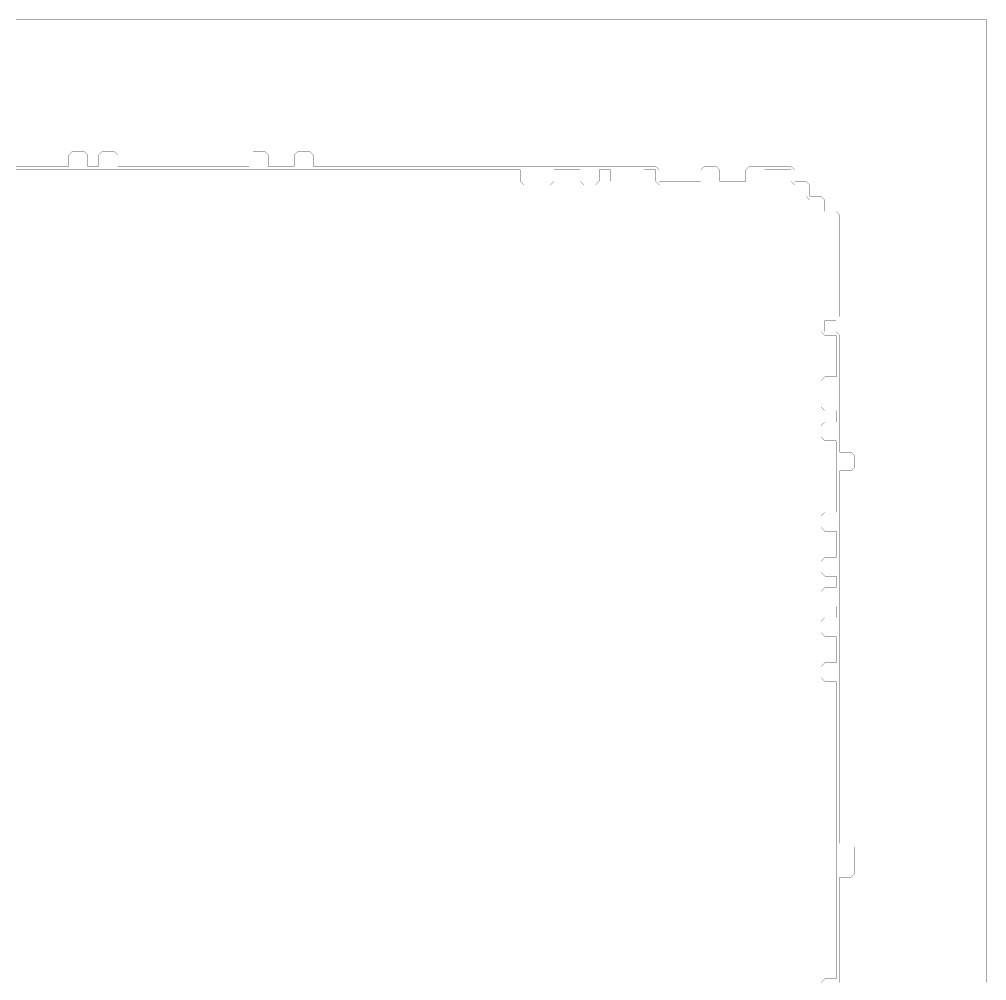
# Model space of a CAD drawing. Header units: metres. Extents: x 0 to 4990, y -4990 to 0.
# Drawn here: x 2479 to 4990, y -2495 to 0 of the extents above; entities that cross this region are included whole.
import ezdxf

# ---------------------------------------------------------------- set-up
doc = ezdxf.new("R2010")
doc.units = ezdxf.units.M
doc.layers.add('conductor', color=1, linetype='Continuous')
doc.layers.add('substrate', color=5, linetype='Continuous')

msp = doc.modelspace()

# ---------------------------------------------------------------- linework, layer by layer
at = {"layer": 'conductor', "const_width": 0.5}
msp.add_lwpolyline([(4560.546875, -2500), (4570.3125, -2490.234375), (4580.078125, -2490.234375), (4589.84375, -2490.234375), (4599.609375, -2490.234375), (4599.609375, -2480.46875), (4599.609375, -2470.703125), (4599.609375, -2460.9375), (4599.609375, -2451.171875), (4599.609375, -2441.40625), (4599.609375, -2431.640625), (4599.609375, -2421.875), (4599.609375, -2412.109375), (4599.609375, -2402.34375), (4599.609375, -2392.578125), (4599.609375, -2382.8125), (4599.609375, -2373.046875), (4599.609375, -2363.28125), (4599.609375, -2353.515625), (4599.609375, -2343.75), (4599.609375, -2333.984375), (4599.609375, -2324.21875), (4599.609375, -2314.453125), (4599.609375, -2304.6875), (4599.609375, -2294.921875), (4599.609375, -2285.15625), (4599.609375, -2275.390625), (4599.609375, -2265.625), (4599.609375, -2255.859375), (4599.609375, -2246.09375), (4599.609375, -2236.328125), (4599.609375, -2226.5625), (4599.609375, -2216.796875), (4599.609375, -2207.03125), (4599.609375, -2197.265625), (4599.609375, -2187.5), (4599.609375, -2177.734375), (4599.609375, -2167.96875), (4599.609375, -2158.203125), (4599.609375, -2148.4375), (4599.609375, -2138.671875), (4599.609375, -2128.90625), (4599.609375, -2119.140625), (4599.609375, -2109.375), (4599.609375, -2099.609375), (4599.609375, -2089.84375), (4599.609375, -2080.078125), (4599.609375, -2070.3125), (4599.609375, -2060.546875), (4599.609375, -2050.78125), (4599.609375, -2041.015625), (4599.609375, -2031.25), (4599.609375, -2021.484375), (4599.609375, -2011.71875), (4599.609375, -2001.953125), (4599.609375, -1992.1875), (4599.609375, -1982.421875), (4599.609375, -1972.65625), (4599.609375, -1962.890625), (4599.609375, -1953.125), (4599.609375, -1943.359375), (4599.609375, -1933.59375), (4599.609375, -1923.828125), (4599.609375, -1914.0625), (4599.609375, -1904.296875), (4599.609375, -1894.53125), (4599.609375, -1884.765625), (4599.609375, -1875), (4599.609375, -1865.234375), (4599.609375, -1855.46875), (4599.609375, -1845.703125), (4599.609375, -1835.9375), (4599.609375, -1826.171875), (4599.609375, -1816.40625), (4599.609375, -1806.640625), (4599.609375, -1796.875), (4599.609375, -1787.109375), (4599.609375, -1777.34375), (4599.609375, -1767.578125), (4599.609375, -1757.8125), (4599.609375, -1748.046875), (4599.609375, -1738.28125), (4599.609375, -1728.515625), (4599.609375, -1718.75), (4589.84375, -1718.75), (4580.078125, -1718.75), (4570.3125, -1718.75), (4560.546875, -1708.984375), (4560.546875, -1699.21875), (4560.546875, -1689.453125), (4560.546875, -1679.6875), (4570.3125, -1669.921875), (4580.078125, -1669.921875), (4589.84375, -1669.921875), (4599.609375, -1669.921875), (4599.609375, -1660.15625), (4599.609375, -1650.390625), (4599.609375, -1640.625), (4599.609375, -1630.859375), (4599.609375, -1621.09375), (4599.609375, -1611.328125), (4599.609375, -1601.5625), (4589.84375, -1601.5625), (4580.078125, -1601.5625), (4570.3125, -1601.5625), (4560.546875, -1591.796875), (4560.546875, -1582.03125), (4560.546875, -1572.265625), (4560.546875, -1562.5), (4570.3125, -1552.734375), (4580.078125, -1552.734375), (4589.84375, -1552.734375), (4599.609375, -1552.734375), (4599.609375, -1542.96875), (4599.609375, -1533.203125), (4599.609375, -1523.4375), (4589.84375, -1523.4375), (4580.078125, -1523.4375), (4570.3125, -1523.4375), (4560.546875, -1513.671875), (4560.546875, -1503.90625), (4560.546875, -1494.140625), (4560.546875, -1484.375), (4570.3125, -1474.609375), (4580.078125, -1474.609375), (4589.84375, -1474.609375), (4599.609375, -1474.609375), (4599.609375, -1464.84375), (4599.609375, -1455.078125), (4599.609375, -1445.3125), (4589.84375, -1445.3125), (4580.078125, -1445.3125), (4570.3125, -1445.3125), (4560.546875, -1435.546875), (4560.546875, -1425.78125), (4560.546875, -1416.015625), (4560.546875, -1406.25), (4570.3125, -1396.484375), (4580.078125, -1396.484375), (4589.84375, -1396.484375), (4599.609375, -1396.484375), (4599.609375, -1386.71875), (4599.609375, -1376.953125), (4599.609375, -1367.1875), (4599.609375, -1357.421875), (4599.609375, -1347.65625), (4599.609375, -1337.890625), (4599.609375, -1328.125), (4589.84375, -1328.125), (4580.078125, -1328.125), (4570.3125, -1328.125), (4560.546875, -1318.359375), (4560.546875, -1308.59375), (4560.546875, -1298.828125), (4560.546875, -1289.0625), (4570.3125, -1279.296875), (4580.078125, -1279.296875), (4589.84375, -1279.296875), (4599.609375, -1279.296875), (4599.609375, -1269.53125), (4599.609375, -1259.765625), (4599.609375, -1250), (4599.609375, -1240.234375), (4599.609375, -1230.46875), (4599.609375, -1220.703125), (4599.609375, -1210.9375), (4599.609375, -1201.171875), (4599.609375, -1191.40625), (4599.609375, -1181.640625), (4599.609375, -1171.875), (4599.609375, -1162.109375), (4599.609375, -1152.34375), (4599.609375, -1142.578125), (4599.609375, -1132.8125), (4599.609375, -1123.046875), (4599.609375, -1113.28125), (4599.609375, -1103.515625), (4599.609375, -1093.75), (4589.84375, -1093.75), (4580.078125, -1093.75), (4570.3125, -1093.75), (4560.546875, -1083.984375), (4560.546875, -1074.21875), (4560.546875, -1064.453125), (4560.546875, -1054.6875), (4570.3125, -1044.921875), (4580.078125, -1044.921875), (4589.84375, -1044.921875), (4599.609375, -1044.921875), (4599.609375, -1035.15625), (4599.609375, -1025.390625), (4599.609375, -1015.625), (4589.84375, -1015.625), (4580.078125, -1015.625), (4570.3125, -1015.625), (4560.546875, -1005.859375), (4560.546875, -996.09375), (4560.546875, -986.328125), (4560.546875, -976.5625), (4560.546875, -966.796875), (4560.546875, -957.03125), (4560.546875, -947.265625), (4560.546875, -937.5), (4570.3125, -927.734375), (4580.078125, -927.734375), (4589.84375, -927.734375), (4599.609375, -927.734375), (4599.609375, -917.96875), (4599.609375, -908.203125), (4599.609375, -898.4375), (4599.609375, -888.671875), (4599.609375, -878.90625), (4599.609375, -869.140625), (4599.609375, -859.375), (4599.609375, -849.609375), (4599.609375, -839.84375), (4599.609375, -830.078125), (4599.609375, -820.3125), (4589.84375, -820.3125), (4580.078125, -820.3125), (4570.3125, -820.3125), (4560.546875, -810.546875), (4560.546875, -800.78125), (4560.546875, -791.015625), (4560.546875, -781.25), (4560.546875, -771.484375), (4560.546875, -761.71875), (4560.546875, -751.953125), (4560.546875, -742.1875), (4560.546875, -732.421875), (4560.546875, -722.65625), (4560.546875, -712.890625), (4560.546875, -703.125), (4560.546875, -693.359375), (4560.546875, -683.59375), (4560.546875, -673.828125), (4560.546875, -664.0625), (4560.546875, -654.296875), (4560.546875, -644.53125), (4560.546875, -634.765625), (4560.546875, -625), (4560.546875, -615.234375), (4560.546875, -605.46875), (4560.546875, -595.703125), (4560.546875, -585.9375), (4560.546875, -576.171875), (4560.546875, -566.40625), (4560.546875, -556.640625), (4560.546875, -546.875), (4560.546875, -537.109375), (4560.546875, -527.34375), (4560.546875, -517.578125), (4560.546875, -507.8125), (4560.546875, -498.046875), (4560.546875, -488.28125), (4560.546875, -478.515625), (4560.546875, -468.75), (4550.78125, -468.75), (4541.015625, -468.75), (4531.25, -468.75), (4521.484375, -458.984375), (4521.484375, -449.21875), (4521.484375, -439.453125), (4521.484375, -429.6875), (4511.71875, -429.6875), (4501.953125, -429.6875), (4492.1875, -429.6875), (4482.421875, -419.921875), (4482.421875, -410.15625), (4482.421875, -400.390625), (4482.421875, -390.625), (4472.65625, -390.625), (4462.890625, -390.625), (4453.125, -390.625), (4443.359375, -390.625), (4433.59375, -390.625), (4423.828125, -390.625), (4414.0625, -390.625), (4414.0625, -400.390625), (4414.0625, -410.15625), (4414.0625, -419.921875), (4404.296875, -429.6875), (4394.53125, -429.6875), (4384.765625, -429.6875), (4375, -429.6875), (4365.234375, -429.6875), (4355.46875, -429.6875), (4345.703125, -429.6875), (4335.9375, -429.6875), (4326.171875, -429.6875), (4316.40625, -429.6875), (4306.640625, -429.6875), (4296.875, -429.6875), (4287.109375, -429.6875), (4277.34375, -429.6875), (4267.578125, -429.6875), (4257.8125, -429.6875), (4248.046875, -429.6875), (4238.28125, -429.6875), (4228.515625, -429.6875), (4218.75, -429.6875), (4208.984375, -429.6875), (4199.21875, -429.6875), (4189.453125, -429.6875), (4179.6875, -429.6875), (4169.921875, -429.6875), (4160.15625, -429.6875), (4150.390625, -429.6875), (4140.625, -429.6875), (4130.859375, -419.921875), (4130.859375, -410.15625), (4130.859375, -400.390625), (4130.859375, -390.625), (4121.09375, -390.625), (4111.328125, -390.625), (4101.5625, -390.625), (4101.5625, -400.390625), (4101.5625, -410.15625), (4101.5625, -419.921875), (4091.796875, -429.6875), (4082.03125, -429.6875), (4072.265625, -429.6875), (4062.5, -429.6875), (4052.734375, -429.6875), (4042.96875, -429.6875), (4033.203125, -429.6875), (4023.4375, -429.6875), (4013.671875, -419.921875), (4013.671875, -410.15625), (4013.671875, -400.390625), (4013.671875, -390.625), (4003.90625, -390.625), (3994.140625, -390.625), (3984.375, -390.625), (3984.375, -400.390625), (3984.375, -410.15625), (3984.375, -419.921875), (3974.609375, -429.6875), (3964.84375, -429.6875), (3955.078125, -429.6875), (3945.3125, -429.6875), (3935.546875, -419.921875), (3935.546875, -410.15625), (3935.546875, -400.390625), (3935.546875, -390.625), (3925.78125, -390.625), (3916.015625, -390.625), (3906.25, -390.625), (3896.484375, -390.625), (3886.71875, -390.625), (3876.953125, -390.625), (3867.1875, -390.625), (3867.1875, -400.390625), (3867.1875, -410.15625), (3867.1875, -419.921875), (3857.421875, -429.6875), (3847.65625, -429.6875), (3837.890625, -429.6875), (3828.125, -429.6875), (3818.359375, -429.6875), (3808.59375, -429.6875), (3798.828125, -429.6875), (3789.0625, -429.6875), (3779.296875, -419.921875), (3779.296875, -410.15625), (3779.296875, -400.390625), (3779.296875, -390.625), (3769.53125, -390.625), (3759.765625, -390.625), (3750, -390.625), (3740.234375, -390.625), (3730.46875, -390.625), (3720.703125, -390.625), (3710.9375, -390.625), (3701.171875, -390.625), (3691.40625, -390.625), (3681.640625, -390.625), (3671.875, -390.625), (3662.109375, -390.625), (3652.34375, -390.625), (3642.578125, -390.625), (3632.8125, -390.625), (3623.046875, -390.625), (3613.28125, -390.625), (3603.515625, -390.625), (3593.75, -390.625), (3583.984375, -390.625), (3574.21875, -390.625), (3564.453125, -390.625), (3554.6875, -390.625), (3544.921875, -390.625), (3535.15625, -390.625), (3525.390625, -390.625), (3515.625, -390.625), (3505.859375, -390.625), (3496.09375, -390.625), (3486.328125, -390.625), (3476.5625, -390.625), (3466.796875, -390.625), (3457.03125, -390.625), (3447.265625, -390.625), (3437.5, -390.625), (3427.734375, -390.625), (3417.96875, -390.625), (3408.203125, -390.625), (3398.4375, -390.625), (3388.671875, -390.625), (3378.90625, -390.625), (3369.140625, -390.625), (3359.375, -390.625), (3349.609375, -390.625), (3339.84375, -390.625), (3330.078125, -390.625), (3320.3125, -390.625), (3310.546875, -390.625), (3300.78125, -390.625), (3291.015625, -390.625), (3281.25, -390.625), (3271.484375, -390.625), (3261.71875, -390.625), (3251.953125, -390.625), (3242.1875, -390.625), (3232.421875, -390.625), (3222.65625, -390.625), (3212.890625, -390.625), (3203.125, -390.625), (3193.359375, -390.625), (3183.59375, -390.625), (3173.828125, -390.625), (3164.0625, -390.625), (3154.296875, -390.625), (3144.53125, -390.625), (3134.765625, -390.625), (3125, -390.625), (3115.234375, -390.625), (3105.46875, -390.625), (3095.703125, -390.625), (3085.9375, -390.625), (3076.171875, -390.625), (3066.40625, -390.625), (3056.640625, -390.625), (3046.875, -390.625), (3037.109375, -390.625), (3027.34375, -390.625), (3017.578125, -390.625), (3007.8125, -390.625), (2998.046875, -390.625), (2988.28125, -390.625), (2978.515625, -390.625), (2968.75, -390.625), (2958.984375, -390.625), (2949.21875, -390.625), (2939.453125, -390.625), (2929.6875, -390.625), (2919.921875, -390.625), (2910.15625, -390.625), (2900.390625, -390.625), (2890.625, -390.625), (2880.859375, -390.625), (2871.09375, -390.625), (2861.328125, -390.625), (2851.5625, -390.625), (2841.796875, -390.625), (2832.03125, -390.625), (2822.265625, -390.625), (2812.5, -390.625), (2802.734375, -390.625), (2792.96875, -390.625), (2783.203125, -390.625), (2773.4375, -390.625), (2763.671875, -390.625), (2753.90625, -390.625), (2744.140625, -390.625), (2734.375, -390.625), (2724.609375, -390.625), (2714.84375, -390.625), (2705.078125, -390.625), (2695.3125, -390.625), (2685.546875, -390.625), (2675.78125, -390.625), (2666.015625, -390.625), (2656.25, -390.625), (2646.484375, -390.625), (2636.71875, -390.625), (2626.953125, -390.625), (2617.1875, -390.625), (2607.421875, -390.625), (2597.65625, -390.625), (2587.890625, -390.625), (2578.125, -390.625), (2568.359375, -390.625), (2558.59375, -390.625), (2548.828125, -390.625), (2539.0625, -390.625), (2529.296875, -390.625), (2519.53125, -390.625), (2509.765625, -390.625), (2500, -390.625), (2490.234375, -390.625), (2480.46875, -390.625), (2470.703125, -390.625)], dxfattribs=at)
at = {"layer": 'substrate', "const_width": 0.5}
for points in [[(4990.234375, -2500), (4990.234375, -2490.234375), (4990.234375, -2480.46875), (4990.234375, -2470.703125), (4990.234375, -2460.9375), (4990.234375, -2451.171875), (4990.234375, -2441.40625), (4990.234375, -2431.640625), (4990.234375, -2421.875), (4990.234375, -2412.109375), (4990.234375, -2402.34375), (4990.234375, -2392.578125), (4990.234375, -2382.8125), (4990.234375, -2373.046875), (4990.234375, -2363.28125), (4990.234375, -2353.515625), (4990.234375, -2343.75), (4990.234375, -2333.984375), (4990.234375, -2324.21875), (4990.234375, -2314.453125), (4990.234375, -2304.6875), (4990.234375, -2294.921875), (4990.234375, -2285.15625), (4990.234375, -2275.390625), (4990.234375, -2265.625), (4990.234375, -2255.859375), (4990.234375, -2246.09375), (4990.234375, -2236.328125), (4990.234375, -2226.5625), (4990.234375, -2216.796875), (4990.234375, -2207.03125), (4990.234375, -2197.265625), (4990.234375, -2187.5), (4990.234375, -2177.734375), (4990.234375, -2167.96875), (4990.234375, -2158.203125), (4990.234375, -2148.4375), (4990.234375, -2138.671875), (4990.234375, -2128.90625), (4990.234375, -2119.140625), (4990.234375, -2109.375), (4990.234375, -2099.609375), (4990.234375, -2089.84375), (4990.234375, -2080.078125), (4990.234375, -2070.3125), (4990.234375, -2060.546875), (4990.234375, -2050.78125), (4990.234375, -2041.015625), (4990.234375, -2031.25), (4990.234375, -2021.484375), (4990.234375, -2011.71875), (4990.234375, -2001.953125), (4990.234375, -1992.1875), (4990.234375, -1982.421875), (4990.234375, -1972.65625), (4990.234375, -1962.890625), (4990.234375, -1953.125), (4990.234375, -1943.359375), (4990.234375, -1933.59375), (4990.234375, -1923.828125), (4990.234375, -1914.0625), (4990.234375, -1904.296875), (4990.234375, -1894.53125), (4990.234375, -1884.765625), (4990.234375, -1875), (4990.234375, -1865.234375), (4990.234375, -1855.46875), (4990.234375, -1845.703125), (4990.234375, -1835.9375), (4990.234375, -1826.171875), (4990.234375, -1816.40625), (4990.234375, -1806.640625), (4990.234375, -1796.875), (4990.234375, -1787.109375), (4990.234375, -1777.34375), (4990.234375, -1767.578125), (4990.234375, -1757.8125), (4990.234375, -1748.046875), (4990.234375, -1738.28125), (4990.234375, -1728.515625), (4990.234375, -1718.75), (4990.234375, -1708.984375), (4990.234375, -1699.21875), (4990.234375, -1689.453125), (4990.234375, -1679.6875), (4990.234375, -1669.921875), (4990.234375, -1660.15625), (4990.234375, -1650.390625), (4990.234375, -1640.625), (4990.234375, -1630.859375), (4990.234375, -1621.09375), (4990.234375, -1611.328125), (4990.234375, -1601.5625), (4990.234375, -1591.796875), (4990.234375, -1582.03125), (4990.234375, -1572.265625), (4990.234375, -1562.5), (4990.234375, -1552.734375), (4990.234375, -1542.96875), (4990.234375, -1533.203125), (4990.234375, -1523.4375), (4990.234375, -1513.671875), (4990.234375, -1503.90625), (4990.234375, -1494.140625), (4990.234375, -1484.375), (4990.234375, -1474.609375), (4990.234375, -1464.84375), (4990.234375, -1455.078125), (4990.234375, -1445.3125), (4990.234375, -1435.546875), (4990.234375, -1425.78125), (4990.234375, -1416.015625), (4990.234375, -1406.25), (4990.234375, -1396.484375), (4990.234375, -1386.71875), (4990.234375, -1376.953125), (4990.234375, -1367.1875), (4990.234375, -1357.421875), (4990.234375, -1347.65625), (4990.234375, -1337.890625), (4990.234375, -1328.125), (4990.234375, -1318.359375), (4990.234375, -1308.59375), (4990.234375, -1298.828125), (4990.234375, -1289.0625), (4990.234375, -1279.296875), (4990.234375, -1269.53125), (4990.234375, -1259.765625), (4990.234375, -1250), (4990.234375, -1240.234375), (4990.234375, -1230.46875), (4990.234375, -1220.703125), (4990.234375, -1210.9375), (4990.234375, -1201.171875), (4990.234375, -1191.40625), (4990.234375, -1181.640625), (4990.234375, -1171.875), (4990.234375, -1162.109375), (4990.234375, -1152.34375), (4990.234375, -1142.578125), (4990.234375, -1132.8125), (4990.234375, -1123.046875), (4990.234375, -1113.28125), (4990.234375, -1103.515625), (4990.234375, -1093.75), (4990.234375, -1083.984375), (4990.234375, -1074.21875), (4990.234375, -1064.453125), (4990.234375, -1054.6875), (4990.234375, -1044.921875), (4990.234375, -1035.15625), (4990.234375, -1025.390625), (4990.234375, -1015.625), (4990.234375, -1005.859375), (4990.234375, -996.09375), (4990.234375, -986.328125), (4990.234375, -976.5625), (4990.234375, -966.796875), (4990.234375, -957.03125), (4990.234375, -947.265625), (4990.234375, -937.5), (4990.234375, -927.734375), (4990.234375, -917.96875), (4990.234375, -908.203125), (4990.234375, -898.4375), (4990.234375, -888.671875), (4990.234375, -878.90625), (4990.234375, -869.140625), (4990.234375, -859.375), (4990.234375, -849.609375), (4990.234375, -839.84375), (4990.234375, -830.078125), (4990.234375, -820.3125), (4990.234375, -810.546875), (4990.234375, -800.78125), (4990.234375, -791.015625), (4990.234375, -781.25), (4990.234375, -771.484375), (4990.234375, -761.71875), (4990.234375, -751.953125), (4990.234375, -742.1875), (4990.234375, -732.421875), (4990.234375, -722.65625), (4990.234375, -712.890625), (4990.234375, -703.125), (4990.234375, -693.359375), (4990.234375, -683.59375), (4990.234375, -673.828125), (4990.234375, -664.0625), (4990.234375, -654.296875), (4990.234375, -644.53125), (4990.234375, -634.765625), (4990.234375, -625), (4990.234375, -615.234375), (4990.234375, -605.46875), (4990.234375, -595.703125), (4990.234375, -585.9375), (4990.234375, -576.171875), (4990.234375, -566.40625), (4990.234375, -556.640625), (4990.234375, -546.875), (4990.234375, -537.109375), (4990.234375, -527.34375), (4990.234375, -517.578125), (4990.234375, -507.8125), (4990.234375, -498.046875), (4990.234375, -488.28125), (4990.234375, -478.515625), (4990.234375, -468.75), (4990.234375, -458.984375), (4990.234375, -449.21875), (4990.234375, -439.453125), (4990.234375, -429.6875), (4990.234375, -419.921875), (4990.234375, -410.15625), (4990.234375, -400.390625), (4990.234375, -390.625), (4990.234375, -380.859375), (4990.234375, -371.09375), (4990.234375, -361.328125), (4990.234375, -351.5625), (4990.234375, -341.796875), (4990.234375, -332.03125), (4990.234375, -322.265625), (4990.234375, -312.5), (4990.234375, -302.734375), (4990.234375, -292.96875), (4990.234375, -283.203125), (4990.234375, -273.4375), (4990.234375, -263.671875), (4990.234375, -253.90625), (4990.234375, -244.140625), (4990.234375, -234.375), (4990.234375, -224.609375), (4990.234375, -214.84375), (4990.234375, -205.078125), (4990.234375, -195.3125), (4990.234375, -185.546875), (4990.234375, -175.78125), (4990.234375, -166.015625), (4990.234375, -156.25), (4990.234375, -146.484375), (4990.234375, -136.71875), (4990.234375, -126.953125), (4990.234375, -117.1875), (4990.234375, -107.421875), (4990.234375, -97.65625), (4990.234375, -87.890625), (4990.234375, -78.125), (4990.234375, -68.359375), (4990.234375, -58.59375), (4990.234375, -48.828125), (4990.234375, -39.0625), (4990.234375, -29.296875), (4990.234375, -19.53125), (4990.234375, -9.765625), (4990.234375, 0), (4980.46875, 0), (4970.703125, 0), (4960.9375, 0), (4951.171875, 0), (4941.40625, 0), (4931.640625, 0), (4921.875, 0), (4912.109375, 0), (4902.34375, 0), (4892.578125, 0), (4882.8125, 0), (4873.046875, 0), (4863.28125, 0), (4853.515625, 0), (4843.75, 0), (4833.984375, 0), (4824.21875, 0), (4814.453125, 0), (4804.6875, 0), (4794.921875, 0), (4785.15625, 0), (4775.390625, 0), (4765.625, 0), (4755.859375, 0), (4746.09375, 0), (4736.328125, 0), (4726.5625, 0), (4716.796875, 0), (4707.03125, 0), (4697.265625, 0), (4687.5, 0), (4677.734375, 0), (4667.96875, 0), (4658.203125, 0), (4648.4375, 0), (4638.671875, 0), (4628.90625, 0), (4619.140625, 0), (4609.375, 0), (4599.609375, 0), (4589.84375, 0), (4580.078125, 0), (4570.3125, 0), (4560.546875, 0), (4550.78125, 0), (4541.015625, 0), (4531.25, 0), (4521.484375, 0), (4511.71875, 0), (4501.953125, 0), (4492.1875, 0), (4482.421875, 0), (4472.65625, 0), (4462.890625, 0), (4453.125, 0), (4443.359375, 0), (4433.59375, 0), (4423.828125, 0), (4414.0625, 0), (4404.296875, 0), (4394.53125, 0), (4384.765625, 0), (4375, 0), (4365.234375, 0), (4355.46875, 0), (4345.703125, 0), (4335.9375, 0), (4326.171875, 0), (4316.40625, 0), (4306.640625, 0), (4296.875, 0), (4287.109375, 0), (4277.34375, 0), (4267.578125, 0), (4257.8125, 0), (4248.046875, 0), (4238.28125, 0), (4228.515625, 0), (4218.75, 0), (4208.984375, 0), (4199.21875, 0), (4189.453125, 0), (4179.6875, 0), (4169.921875, 0), (4160.15625, 0), (4150.390625, 0), (4140.625, 0), (4130.859375, 0), (4121.09375, 0), (4111.328125, 0), (4101.5625, 0), (4091.796875, 0), (4082.03125, 0), (4072.265625, 0), (4062.5, 0), (4052.734375, 0), (4042.96875, 0), (4033.203125, 0), (4023.4375, 0), (4013.671875, 0), (4003.90625, 0), (3994.140625, 0), (3984.375, 0), (3974.609375, 0), (3964.84375, 0), (3955.078125, 0), (3945.3125, 0), (3935.546875, 0), (3925.78125, 0), (3916.015625, 0), (3906.25, 0), (3896.484375, 0), (3886.71875, 0), (3876.953125, 0), (3867.1875, 0), (3857.421875, 0), (3847.65625, 0), (3837.890625, 0), (3828.125, 0), (3818.359375, 0), (3808.59375, 0), (3798.828125, 0), (3789.0625, 0), (3779.296875, 0), (3769.53125, 0), (3759.765625, 0), (3750, 0), (3740.234375, 0), (3730.46875, 0), (3720.703125, 0), (3710.9375, 0), (3701.171875, 0), (3691.40625, 0), (3681.640625, 0), (3671.875, 0), (3662.109375, 0), (3652.34375, 0), (3642.578125, 0), (3632.8125, 0), (3623.046875, 0), (3613.28125, 0), (3603.515625, 0), (3593.75, 0), (3583.984375, 0), (3574.21875, 0), (3564.453125, 0), (3554.6875, 0), (3544.921875, 0), (3535.15625, 0), (3525.390625, 0), (3515.625, 0), (3505.859375, 0), (3496.09375, 0), (3486.328125, 0), (3476.5625, 0), (3466.796875, 0), (3457.03125, 0), (3447.265625, 0), (3437.5, 0), (3427.734375, 0), (3417.96875, 0), (3408.203125, 0), (3398.4375, 0), (3388.671875, 0), (3378.90625, 0), (3369.140625, 0), (3359.375, 0), (3349.609375, 0), (3339.84375, 0), (3330.078125, 0), (3320.3125, 0), (3310.546875, 0), (3300.78125, 0), (3291.015625, 0), (3281.25, 0), (3271.484375, 0), (3261.71875, 0), (3251.953125, 0), (3242.1875, 0), (3232.421875, 0), (3222.65625, 0), (3212.890625, 0), (3203.125, 0), (3193.359375, 0), (3183.59375, 0), (3173.828125, 0), (3164.0625, 0), (3154.296875, 0), (3144.53125, 0), (3134.765625, 0), (3125, 0), (3115.234375, 0), (3105.46875, 0), (3095.703125, 0), (3085.9375, 0), (3076.171875, 0), (3066.40625, 0), (3056.640625, 0), (3046.875, 0), (3037.109375, 0), (3027.34375, 0), (3017.578125, 0), (3007.8125, 0), (2998.046875, 0), (2988.28125, 0), (2978.515625, 0), (2968.75, 0), (2958.984375, 0), (2949.21875, 0), (2939.453125, 0), (2929.6875, 0), (2919.921875, 0), (2910.15625, 0), (2900.390625, 0), (2890.625, 0), (2880.859375, 0), (2871.09375, 0), (2861.328125, 0), (2851.5625, 0), (2841.796875, 0), (2832.03125, 0), (2822.265625, 0), (2812.5, 0), (2802.734375, 0), (2792.96875, 0), (2783.203125, 0), (2773.4375, 0), (2763.671875, 0), (2753.90625, 0), (2744.140625, 0), (2734.375, 0), (2724.609375, 0), (2714.84375, 0), (2705.078125, 0), (2695.3125, 0), (2685.546875, 0), (2675.78125, 0), (2666.015625, 0), (2656.25, 0), (2646.484375, 0), (2636.71875, 0), (2626.953125, 0), (2617.1875, 0), (2607.421875, 0), (2597.65625, 0), (2587.890625, 0), (2578.125, 0), (2568.359375, 0), (2558.59375, 0), (2548.828125, 0), (2539.0625, 0), (2529.296875, 0), (2519.53125, 0), (2509.765625, 0), (2500, 0), (2490.234375, 0), (2480.46875, 0), (2470.703125, 0)], [(2470.703125, -380.859375), (2480.46875, -380.859375), (2490.234375, -380.859375), (2500, -380.859375), (2509.765625, -380.859375), (2519.53125, -380.859375), (2529.296875, -380.859375), (2539.0625, -380.859375), (2548.828125, -380.859375), (2558.59375, -380.859375), (2568.359375, -380.859375), (2578.125, -380.859375), (2587.890625, -380.859375), (2597.65625, -380.859375), (2607.421875, -380.859375), (2607.421875, -371.09375), (2607.421875, -361.328125), (2607.421875, -351.5625), (2617.1875, -341.796875), (2626.953125, -341.796875), (2636.71875, -341.796875), (2646.484375, -341.796875), (2656.25, -351.5625), (2656.25, -361.328125), (2656.25, -371.09375), (2656.25, -380.859375), (2666.015625, -380.859375), (2675.78125, -380.859375), (2685.546875, -380.859375), (2685.546875, -371.09375), (2685.546875, -361.328125), (2685.546875, -351.5625), (2695.3125, -341.796875), (2705.078125, -341.796875), (2714.84375, -341.796875), (2724.609375, -341.796875), (2734.375, -351.5625), (2734.375, -361.328125), (2734.375, -371.09375), (2734.375, -380.859375), (2744.140625, -380.859375), (2753.90625, -380.859375), (2763.671875, -380.859375), (2773.4375, -380.859375), (2783.203125, -380.859375), (2792.96875, -380.859375), (2802.734375, -380.859375), (2812.5, -380.859375), (2822.265625, -380.859375), (2832.03125, -380.859375), (2841.796875, -380.859375), (2851.5625, -380.859375), (2861.328125, -380.859375), (2871.09375, -380.859375), (2880.859375, -380.859375), (2890.625, -380.859375), (2900.390625, -380.859375), (2910.15625, -380.859375), (2919.921875, -380.859375), (2929.6875, -380.859375), (2939.453125, -380.859375), (2949.21875, -380.859375), (2958.984375, -380.859375), (2968.75, -380.859375), (2978.515625, -380.859375), (2988.28125, -380.859375), (2998.046875, -380.859375), (3007.8125, -380.859375), (3017.578125, -380.859375), (3027.34375, -380.859375), (3037.109375, -380.859375), (3046.875, -380.859375), (3056.640625, -380.859375), (3066.40625, -380.859375), (3076.171875, -380.859375), (3076.171875, -371.09375), (3076.171875, -361.328125), (3076.171875, -351.5625), (3085.9375, -341.796875), (3095.703125, -341.796875), (3105.46875, -341.796875), (3115.234375, -341.796875), (3125, -351.5625), (3125, -361.328125), (3125, -371.09375), (3125, -380.859375), (3134.765625, -380.859375), (3144.53125, -380.859375), (3154.296875, -380.859375), (3164.0625, -380.859375), (3173.828125, -380.859375), (3183.59375, -380.859375), (3193.359375, -380.859375), (3193.359375, -371.09375), (3193.359375, -361.328125), (3193.359375, -351.5625), (3203.125, -341.796875), (3212.890625, -341.796875), (3222.65625, -341.796875), (3232.421875, -341.796875), (3242.1875, -351.5625), (3242.1875, -361.328125), (3242.1875, -371.09375), (3242.1875, -380.859375), (3251.953125, -380.859375), (3261.71875, -380.859375), (3271.484375, -380.859375), (3281.25, -380.859375), (3291.015625, -380.859375), (3300.78125, -380.859375), (3310.546875, -380.859375), (3320.3125, -380.859375), (3330.078125, -380.859375), (3339.84375, -380.859375), (3349.609375, -380.859375), (3359.375, -380.859375), (3369.140625, -380.859375), (3378.90625, -380.859375), (3388.671875, -380.859375), (3398.4375, -380.859375), (3408.203125, -380.859375), (3417.96875, -380.859375), (3427.734375, -380.859375), (3437.5, -380.859375), (3447.265625, -380.859375), (3457.03125, -380.859375), (3466.796875, -380.859375), (3476.5625, -380.859375), (3486.328125, -380.859375), (3496.09375, -380.859375), (3505.859375, -380.859375), (3515.625, -380.859375), (3525.390625, -380.859375), (3535.15625, -380.859375), (3544.921875, -380.859375), (3554.6875, -380.859375), (3564.453125, -380.859375), (3574.21875, -380.859375), (3583.984375, -380.859375), (3593.75, -380.859375), (3603.515625, -380.859375), (3613.28125, -380.859375), (3623.046875, -380.859375), (3632.8125, -380.859375), (3642.578125, -380.859375), (3652.34375, -380.859375), (3662.109375, -380.859375), (3671.875, -380.859375), (3681.640625, -380.859375), (3691.40625, -380.859375), (3701.171875, -380.859375), (3710.9375, -380.859375), (3720.703125, -380.859375), (3730.46875, -380.859375), (3740.234375, -380.859375), (3750, -380.859375), (3759.765625, -380.859375), (3769.53125, -380.859375), (3779.296875, -380.859375), (3789.0625, -380.859375), (3798.828125, -380.859375), (3808.59375, -380.859375), (3818.359375, -380.859375), (3828.125, -380.859375), (3837.890625, -380.859375), (3847.65625, -380.859375), (3857.421875, -380.859375), (3867.1875, -380.859375), (3876.953125, -380.859375), (3886.71875, -380.859375), (3896.484375, -380.859375), (3906.25, -380.859375), (3916.015625, -380.859375), (3925.78125, -380.859375), (3935.546875, -380.859375), (3945.3125, -380.859375), (3955.078125, -380.859375), (3964.84375, -380.859375), (3974.609375, -380.859375), (3984.375, -380.859375), (3994.140625, -380.859375), (4003.90625, -380.859375), (4013.671875, -380.859375), (4023.4375, -380.859375), (4033.203125, -380.859375), (4042.96875, -380.859375), (4052.734375, -380.859375), (4062.5, -380.859375), (4072.265625, -380.859375), (4082.03125, -380.859375), (4091.796875, -380.859375), (4101.5625, -380.859375), (4111.328125, -380.859375), (4121.09375, -380.859375), (4130.859375, -380.859375), (4140.625, -390.625), (4140.625, -400.390625), (4140.625, -410.15625), (4140.625, -419.921875), (4150.390625, -419.921875), (4160.15625, -419.921875), (4169.921875, -419.921875), (4179.6875, -419.921875), (4189.453125, -419.921875), (4199.21875, -419.921875), (4208.984375, -419.921875), (4218.75, -419.921875), (4228.515625, -419.921875), (4238.28125, -419.921875), (4248.046875, -419.921875), (4248.046875, -410.15625), (4248.046875, -400.390625), (4248.046875, -390.625), (4257.8125, -380.859375), (4267.578125, -380.859375), (4277.34375, -380.859375), (4287.109375, -380.859375), (4296.875, -390.625), (4296.875, -400.390625), (4296.875, -410.15625), (4296.875, -419.921875), (4306.640625, -419.921875), (4316.40625, -419.921875), (4326.171875, -419.921875), (4335.9375, -419.921875), (4345.703125, -419.921875), (4355.46875, -419.921875), (4365.234375, -419.921875), (4365.234375, -410.15625), (4365.234375, -400.390625), (4365.234375, -390.625), (4375, -380.859375), (4384.765625, -380.859375), (4394.53125, -380.859375), (4404.296875, -380.859375), (4414.0625, -380.859375), (4423.828125, -380.859375), (4433.59375, -380.859375), (4443.359375, -380.859375), (4453.125, -380.859375), (4462.890625, -380.859375), (4472.65625, -380.859375), (4482.421875, -380.859375), (4492.1875, -390.625), (4492.1875, -400.390625), (4492.1875, -410.15625), (4492.1875, -419.921875), (4501.953125, -419.921875), (4511.71875, -419.921875), (4521.484375, -419.921875), (4531.25, -429.6875), (4531.25, -439.453125), (4531.25, -449.21875), (4531.25, -458.984375), (4541.015625, -458.984375), (4550.78125, -458.984375), (4560.546875, -458.984375), (4570.3125, -468.75), (4570.3125, -478.515625), (4570.3125, -488.28125), (4570.3125, -498.046875), (4580.078125, -498.046875), (4589.84375, -498.046875), (4599.609375, -498.046875), (4609.375, -507.8125), (4609.375, -517.578125), (4609.375, -527.34375), (4609.375, -537.109375), (4609.375, -546.875), (4609.375, -556.640625), (4609.375, -566.40625), (4609.375, -576.171875), (4609.375, -585.9375), (4609.375, -595.703125), (4609.375, -605.46875), (4609.375, -615.234375), (4609.375, -625), (4609.375, -634.765625), (4609.375, -644.53125), (4609.375, -654.296875), (4609.375, -664.0625), (4609.375, -673.828125), (4609.375, -683.59375), (4609.375, -693.359375), (4609.375, -703.125), (4609.375, -712.890625), (4609.375, -722.65625), (4609.375, -732.421875), (4609.375, -742.1875), (4609.375, -751.953125), (4609.375, -761.71875), (4609.375, -771.484375), (4599.609375, -781.25), (4589.84375, -781.25), (4580.078125, -781.25), (4570.3125, -781.25), (4570.3125, -791.015625), (4570.3125, -800.78125), (4570.3125, -810.546875), (4580.078125, -810.546875), (4589.84375, -810.546875), (4599.609375, -810.546875), (4609.375, -820.3125), (4609.375, -830.078125), (4609.375, -839.84375), (4609.375, -849.609375), (4609.375, -859.375), (4609.375, -869.140625), (4609.375, -878.90625), (4609.375, -888.671875), (4609.375, -898.4375), (4609.375, -908.203125), (4609.375, -917.96875), (4609.375, -927.734375), (4609.375, -937.5), (4609.375, -947.265625), (4609.375, -957.03125), (4609.375, -966.796875), (4609.375, -976.5625), (4609.375, -986.328125), (4609.375, -996.09375), (4609.375, -1005.859375), (4609.375, -1015.625), (4609.375, -1025.390625), (4609.375, -1035.15625), (4609.375, -1044.921875), (4609.375, -1054.6875), (4609.375, -1064.453125), (4609.375, -1074.21875), (4609.375, -1083.984375), (4609.375, -1093.75), (4609.375, -1103.515625), (4609.375, -1113.28125), (4609.375, -1123.046875), (4619.140625, -1123.046875), (4628.90625, -1123.046875), (4638.671875, -1123.046875), (4648.4375, -1132.8125), (4648.4375, -1142.578125), (4648.4375, -1152.34375), (4648.4375, -1162.109375), (4638.671875, -1171.875), (4628.90625, -1171.875), (4619.140625, -1171.875), (4609.375, -1171.875), (4609.375, -1181.640625), (4609.375, -1191.40625), (4609.375, -1201.171875), (4609.375, -1210.9375), (4609.375, -1220.703125), (4609.375, -1230.46875), (4609.375, -1240.234375), (4609.375, -1250), (4609.375, -1259.765625), (4609.375, -1269.53125), (4609.375, -1279.296875), (4609.375, -1289.0625), (4609.375, -1298.828125), (4609.375, -1308.59375), (4609.375, -1318.359375), (4609.375, -1328.125), (4609.375, -1337.890625), (4609.375, -1347.65625), (4609.375, -1357.421875), (4609.375, -1367.1875), (4609.375, -1376.953125), (4609.375, -1386.71875), (4609.375, -1396.484375), (4609.375, -1406.25), (4609.375, -1416.015625), (4609.375, -1425.78125), (4609.375, -1435.546875), (4609.375, -1445.3125), (4609.375, -1455.078125), (4609.375, -1464.84375), (4609.375, -1474.609375), (4609.375, -1484.375), (4609.375, -1494.140625), (4609.375, -1503.90625), (4609.375, -1513.671875), (4609.375, -1523.4375), (4609.375, -1533.203125), (4609.375, -1542.96875), (4609.375, -1552.734375), (4609.375, -1562.5), (4609.375, -1572.265625), (4609.375, -1582.03125), (4609.375, -1591.796875), (4609.375, -1601.5625), (4609.375, -1611.328125), (4609.375, -1621.09375), (4609.375, -1630.859375), (4609.375, -1640.625), (4609.375, -1650.390625), (4609.375, -1660.15625), (4609.375, -1669.921875), (4609.375, -1679.6875), (4609.375, -1689.453125), (4609.375, -1699.21875), (4609.375, -1708.984375), (4609.375, -1718.75), (4609.375, -1728.515625), (4609.375, -1738.28125), (4609.375, -1748.046875), (4609.375, -1757.8125), (4609.375, -1767.578125), (4609.375, -1777.34375), (4609.375, -1787.109375), (4609.375, -1796.875), (4609.375, -1806.640625), (4609.375, -1816.40625), (4609.375, -1826.171875), (4609.375, -1835.9375), (4609.375, -1845.703125), (4609.375, -1855.46875), (4609.375, -1865.234375), (4609.375, -1875), (4609.375, -1884.765625), (4609.375, -1894.53125), (4609.375, -1904.296875), (4609.375, -1914.0625), (4609.375, -1923.828125), (4609.375, -1933.59375), (4609.375, -1943.359375), (4609.375, -1953.125), (4609.375, -1962.890625), (4609.375, -1972.65625), (4609.375, -1982.421875), (4609.375, -1992.1875), (4609.375, -2001.953125), (4609.375, -2011.71875), (4609.375, -2021.484375), (4609.375, -2031.25), (4609.375, -2041.015625), (4609.375, -2050.78125), (4609.375, -2060.546875), (4609.375, -2070.3125), (4609.375, -2080.078125), (4609.375, -2089.84375), (4609.375, -2099.609375), (4609.375, -2109.375), (4609.375, -2119.140625), (4609.375, -2128.90625), (4609.375, -2138.671875), (4619.140625, -2138.671875), (4628.90625, -2138.671875), (4638.671875, -2138.671875), (4648.4375, -2148.4375), (4648.4375, -2158.203125), (4648.4375, -2167.96875), (4648.4375, -2177.734375), (4648.4375, -2187.5), (4648.4375, -2197.265625), (4648.4375, -2207.03125), (4648.4375, -2216.796875), (4638.671875, -2226.5625), (4628.90625, -2226.5625), (4619.140625, -2226.5625), (4609.375, -2226.5625), (4609.375, -2236.328125), (4609.375, -2246.09375), (4609.375, -2255.859375), (4609.375, -2265.625), (4609.375, -2275.390625), (4609.375, -2285.15625), (4609.375, -2294.921875), (4609.375, -2304.6875), (4609.375, -2314.453125), (4609.375, -2324.21875), (4609.375, -2333.984375), (4609.375, -2343.75), (4609.375, -2353.515625), (4609.375, -2363.28125), (4609.375, -2373.046875), (4609.375, -2382.8125), (4609.375, -2392.578125), (4609.375, -2402.34375), (4609.375, -2412.109375), (4609.375, -2421.875), (4609.375, -2431.640625), (4609.375, -2441.40625), (4609.375, -2451.171875), (4609.375, -2460.9375), (4609.375, -2470.703125), (4609.375, -2480.46875), (4609.375, -2490.234375), (4609.375, -2500)]]:
    msp.add_lwpolyline(points, dxfattribs=at)

doc.saveas('drawing.dxf')
